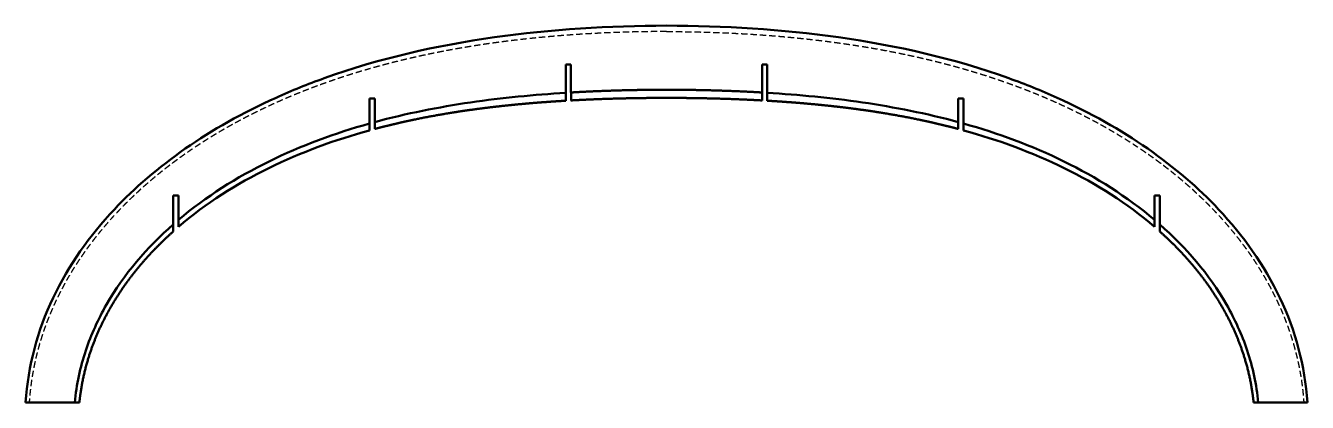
# Model space of a CAD drawing. Header units: millimetres. Extents: x 62 to 552, y 143 to 287.
import ezdxf

# ---------------------------------------------------------------- set-up
doc = ezdxf.new("R2010")
doc.units = ezdxf.units.MM
doc.header["$LTSCALE"] = 0.75
doc.linetypes.add('HIDDEN2', pattern=[4.7625, 3.175, -1.5875])
doc.layers.add('Hidden', color=7, linetype='HIDDEN2', lineweight=25)
doc.layers.add('Visible', color=7, linetype='Continuous', lineweight=50)

msp = doc.modelspace()

# ---------------------------------------------------------------- linework, layer by layer
at = {"layer": 'Hidden'}
for points in [[(306.86, 284.75, 2.86), (303.41, 284.75, 2.86), (299.95, 284.73, 2.86), (296.51, 284.67, 2.86), (287.83, 284.46, 2.86), (279.18, 284.06, 2.86), (273.97, 283.76, 2.86), (264.11, 283.05, 2.86), (254.26, 282.08, 2.86), (249.6, 281.56, 2.86), (243.26, 280.77, 2.86), (236.9, 279.84, 2.86), (235.22, 279.59, 2.86), (233, 279.24, 2.86), (230.77, 278.87, 2.86), (230.22, 278.78, 2.86), (228.06, 278.42, 2.86), (225.9, 278.04, 2.86), (224.29, 277.74, 2.86), (219.83, 276.91, 2.86), (215.38, 276, 2.86), (212.55, 275.39, 2.86), (206.34, 273.98, 2.86), (200.18, 272.43, 2.86), (196.85, 271.54, 2.86), (191.41, 270, 2.86), (186, 268.33, 2.86), (183.89, 267.66, 2.86), (181.29, 266.8, 2.86), (178.7, 265.9, 2.86), (178.2, 265.73, 2.86), (174.8, 264.54, 2.86), (171.41, 263.29, 2.86), (168.52, 262.18, 2.86), (161.9, 259.51, 2.86), (155.37, 256.6, 2.86), (151.72, 254.87, 2.86), (143.88, 250.96, 2.86), (136.24, 246.66, 2.86), (132.19, 244.23, 2.86), (126.71, 240.71, 2.86), (121.38, 236.95, 2.86), (119.92, 235.9, 2.86), (117.77, 234.31, 2.86), (115.65, 232.67, 2.86), (114.95, 232.13, 2.86), (109.73, 228, 2.86), (104.68, 223.61, 2.86), (100.45, 219.59, 2.86), (92.26, 211.01, 2.86), (84.97, 201.62, 2.86), (81.54, 196.65, 2.86), (75.53, 186.73, 2.86), (70.77, 176.18, 2.86), (68.8, 170.99, 2.86), (66.15, 162.35, 2.86), (64.43, 153.5, 2.86), (63.91, 150.07, 2.86), (63.53, 146.61, 2.86), (63.3, 143.14, 2.86)], [(306.86, 284.75, 2.86), (310.31, 284.75, 2.86), (313.76, 284.73, 2.86), (317.21, 284.67, 2.86), (325.89, 284.46, 2.86), (334.54, 284.06, 2.86), (339.74, 283.76, 2.86), (349.61, 283.05, 2.86), (359.46, 282.08, 2.86), (364.12, 281.56, 2.86), (370.46, 280.77, 2.86), (376.82, 279.84, 2.86), (378.49, 279.59, 2.86), (380.72, 279.24, 2.86), (382.95, 278.87, 2.86), (383.5, 278.78, 2.86), (385.66, 278.42, 2.86), (387.82, 278.04, 2.86), (389.42, 277.74, 2.86), (393.88, 276.91, 2.86), (398.33, 276, 2.86), (401.17, 275.39, 2.86), (407.37, 273.98, 2.86), (413.53, 272.43, 2.86), (416.87, 271.54, 2.86), (422.31, 270, 2.86), (427.72, 268.33, 2.86), (429.82, 267.66, 2.86), (432.42, 266.8, 2.86), (435.02, 265.9, 2.86), (435.52, 265.73, 2.86), (438.91, 264.54, 2.86), (442.31, 263.29, 2.86), (445.2, 262.18, 2.86), (451.81, 259.51, 2.86), (458.34, 256.6, 2.86), (462, 254.87, 2.86), (469.84, 250.96, 2.86), (477.47, 246.66, 2.86), (481.52, 244.23, 2.86), (487.01, 240.71, 2.86), (492.34, 236.95, 2.86), (493.8, 235.9, 2.86), (495.95, 234.31, 2.86), (498.07, 232.67, 2.86), (498.76, 232.13, 2.86), (503.99, 228, 2.86), (509.04, 223.61, 2.86), (513.26, 219.59, 2.86), (521.46, 211.01, 2.86), (528.75, 201.62, 2.86), (532.18, 196.65, 2.86), (538.18, 186.73, 2.86), (542.94, 176.18, 2.86), (544.91, 170.99, 2.86), (547.57, 162.35, 2.86), (549.29, 153.5, 2.86), (549.81, 150.07, 2.86), (550.18, 146.61, 2.86), (550.41, 143.14, 2.86)]]:
    msp.add_open_spline(points, degree=5, knots=[0, 0, 0, 0, 0, 0, 22.863015, 22.863015, 22.863015, 57.600052, 57.600052, 57.600052, 88.830726, 88.830726, 88.830726, 99.97416, 99.97416, 99.97416, 103.609803, 103.609803, 103.609803, 114.250641, 114.250641, 114.250641, 133.080127, 133.080127, 133.080127, 155.527737, 155.527737, 155.527737, 169.835702, 169.835702, 169.835702, 173.220204, 173.220204, 173.220204, 193.000031, 193.000031, 193.000031, 218.658745, 218.658745, 218.658745, 248.708195, 248.708195, 248.708195, 260.125802, 260.125802, 260.125802, 265.695446, 265.695446, 265.695446, 302.308408, 302.308408, 302.308408, 340.061143, 340.061143, 340.061143, 374.835237, 374.835237, 374.835237, 396.680127, 396.680127, 396.680127, 396.680127, 396.680127, 396.680127], dxfattribs=at)
at = {"layer": 'Visible'}
for p, q in [((268.36, 261.38, 4.86), (268.36, 272.18, 4.86)), ((270.36, 272.18, 4.86), (268.36, 272.18, 4.86)), ((270.36, 272.18, 4.86), (270.36, 261.5, 4.86)), ((343.36, 261.5, 4.86), (343.36, 272.18, 4.86)), ((345.36, 272.18, 4.86), (343.36, 272.18, 4.86)), ((345.36, 272.18, 4.86), (345.36, 261.38, 4.86)), ((193.36, 249.65, 4.86), (193.36, 259.18, 4.86)), ((195.36, 259.18, 4.86), (193.36, 259.18, 4.86)), ((195.36, 259.18, 4.86), (195.36, 250.2, 4.86)), ((418.36, 250.2, 4.86), (418.36, 259.18, 4.86)), ((420.36, 259.18, 4.86), (418.36, 259.18, 4.86)), ((420.36, 259.18, 4.86), (420.36, 249.65, 4.86)), ((120.36, 222.18, 4.86), (118.36, 222.18, 4.86)), ((118.36, 211.13, 4.86), (118.36, 222.18, 4.86)), ((120.36, 222.18, 4.86), (120.36, 212.85, 4.86)), ((493.36, 212.85, 4.86), (493.36, 222.18, 4.86)), ((495.36, 222.18, 4.86), (493.36, 222.18, 4.86)), ((495.36, 222.18, 4.86), (495.36, 211.13, 4.86)), ((80.73, 143.14, 4.86), (61.94, 143.14, 4.86)), ((551.78, 143.14, 4.86), (532.99, 143.14, 4.86))]:
    msp.add_line(p, q, dxfattribs=at)
at = {"layer": 'Visible', "extrusion": (1.1304e-06, 1, 1.01487e-06)}
msp.add_arc((-149.11, 63.05, 143.14), 89.79, 317.9027, 319.6002, dxfattribs=at)
at = {"layer": 'Visible', "extrusion": (1.13039e-06, -1, -1.01486e-06)}
msp.add_arc((464.61, 63.05, -143.14), 89.79, 317.9027, 319.6002, dxfattribs=at)
at = {"layer": 'Visible', "extrusion": (-1, 7.24654e-05, -0.000109781)}
msp.add_ellipse((270.35, 183.5, 45.78), major_axis=(0.01, 114.44, 22.22), ratio=0.584617, start_param=0.939876, end_param=0.975165, dxfattribs=at)
at = {"layer": 'Visible', "extrusion": (-1, 2e-16, 0)}
for centre, major_axis, ratio, start_param, end_param in [((343.36, 208.19, 32.24), (0, 86.36, 29.6), 0.531337, 1.098295, 1.141176), ((418.36, 209.96, 28.07), (0, 68.05, 35.3), 0.540065, 1.238281, 1.28289), ((193.36, 207.93, 28.93), (0, 69.62, 35.54), 0.548693, 1.22885, 1.272567), ((493.36, 162.37, 40.02), (0, 79.56, 32.68), 0.652102, 1.172811, 1.213204)]:
    msp.add_ellipse(centre, major_axis=major_axis, ratio=ratio, start_param=start_param, end_param=end_param, dxfattribs=at)
at = {"layer": 'Visible', "extrusion": (-1, -0.0001173, 0.000154042)}
msp.add_ellipse((195.37, 214.18, 25.45), major_axis=(0, 63.16, 34.66), ratio=0.514988, start_param=1.265293, end_param=1.312531, dxfattribs=at)
at = {"layer": 'Visible', "extrusion": (-1, -1.81733e-07, 2.10472e-07)}
msp.add_ellipse((118.36, 157.64, 43.09), major_axis=(0, 83.49, 31.16), ratio=0.671527, start_param=1.145753, end_param=1.185168, dxfattribs=at)
at = {"layer": 'Visible', "extrusion": (-1, -1.43995e-06, 1.95726e-06)}
msp.add_ellipse((120.36, 157.37, 43.69), major_axis=(0, 85.48, 31.06), ratio=0.674461, start_param=1.129031, end_param=1.167514, dxfattribs=at)
at = {"layer": 'Visible', "extrusion": (-1, 1.81741e-07, -2.10483e-07)}
msp.add_ellipse((495.36, 157.64, 43.09), major_axis=(0, 83.49, 31.16), ratio=0.671527, start_param=1.145753, end_param=1.185168, dxfattribs=at)
at = {"layer": 'Visible'}
for points, degree, knots in [([(306.86, 287.02, 4.86), (285.17, 287.02, 4.86), (262.68, 285.64, 4.86), (218.98, 279.46, 4.86), (197, 274.48, 4.86), (169.79, 264.68, 4.86), (163.65, 262.21, 4.86), (132, 247.97, 4.86), (111.37, 233.35, 4.86), (86.42, 206.81, 4.86), (78.37, 195.51, 4.86), (66.45, 170.47, 4.86), (62.8, 157.06, 4.86), (61.94, 143.14, 4.86)], 3, [-27.318172, -27.318172, -27.318172, -27.318172, -22.060857, -22.060857, -16.68176, -16.68176, -15.088001, -15.088001, -8.312964, -8.312964, -4.183342, -4.183342, -0.000001, -0.000001, -0.000001, -0.000001]), ([(306.86, 287.02, 4.86), (328.55, 287.02, 4.86), (351.04, 285.64, 4.86), (394.73, 279.46, 4.86), (416.72, 274.48, 4.86), (443.93, 264.68, 4.86), (450.07, 262.21, 4.86), (481.72, 247.97, 4.86), (502.34, 233.35, 4.86), (527.29, 206.81, 4.86), (535.34, 195.51, 4.86), (547.27, 170.47, 4.86), (550.91, 157.06, 4.86), (551.78, 143.14, 4.86)], 3, [-27.318172, -27.318172, -27.318172, -27.318172, -22.060857, -22.060857, -16.68176, -16.68176, -15.088001, -15.088001, -8.312964, -8.312964, -4.183342, -4.183342, -0.000001, -0.000001, -0.000001, -0.000001]), ([(268.36, 261.38, 4.86), (256.26, 260.62, 4.86), (244.02, 259.45, 4.86), (219.65, 255.9, 4.86), (207.39, 253.47, 4.86), (195.36, 250.2, 4.86)], 3, [-7.389269, -7.389269, -7.389269, -7.389269, -3.739463, -3.739463, 0, 0, 0, 0]), ([(268.36, 261.38, 4.86), (268.36, 260.88, 4.52), (268.36, 260.38, 4.18), (268.36, 259.36, 3.52), (268.36, 258.86, 3.19), (268.36, 258.34, 2.86)], 3, [-0.3631454, -0.3631454, -0.3631454, -0.3631454, -0.1821983, -0.1821983, 0, 0, 0, 0]), ([(306.86, 262.54, 4.86), (302.31, 262.54, 4.86), (297.76, 262.5, 4.86), (293.22, 262.42, 4.86), (285.92, 262.23, 4.86), (278.63, 261.93, 4.86), (275.87, 261.8, 4.86), (273.12, 261.66, 4.86), (270.36, 261.5, 4.86)], 5, [0, 0, 0, 0, 0, 0, 31.753131, 31.753131, 31.753131, 51.147241, 51.147241, 51.147241, 51.147241, 51.147241, 51.147241]), ([(306.86, 262.54, 4.86), (311.41, 262.54, 4.86), (315.96, 262.5, 4.86), (320.5, 262.42, 4.86), (327.8, 262.23, 4.86), (335.08, 261.93, 4.86), (337.84, 261.8, 4.86), (340.6, 261.66, 4.86), (343.36, 261.5, 4.86)], 5, [0.000042, 0.000042, 0.000042, 0.000042, 0.000042, 0.000042, 31.753131, 31.753131, 31.753131, 51.147241, 51.147241, 51.147241, 51.147241, 51.147241, 51.147241]), ([(345.36, 261.38, 4.86), (357.45, 260.62, 4.86), (369.69, 259.45, 4.86), (394.06, 255.9, 4.86), (406.33, 253.47, 4.86), (418.36, 250.2, 4.86)], 3, [-7.389269, -7.389269, -7.389269, -7.389269, -3.739463, -3.739463, 0, 0, 0, 0]), ([(345.36, 261.38, 4.86), (345.36, 260.88, 4.52), (345.36, 260.38, 4.18), (345.36, 259.36, 3.52), (345.36, 258.86, 3.19), (345.36, 258.34, 2.86)], 3, [-0.3631455, -0.3631455, -0.3631455, -0.3631455, -0.1821985, -0.1821985, 0, 0, 0, 0]), ([(268.36, 258.34, 2.86), (267.56, 258.3, 2.86), (266.76, 258.25, 2.86), (265.96, 258.2, 2.86), (260.66, 257.86, 2.86), (255.34, 257.46, 2.86), (250.81, 257.06, 2.86), (245.77, 256.55, 2.86), (240.69, 255.96, 2.86), (240.21, 255.91, 2.86), (238.29, 255.68, 2.86), (236.37, 255.44, 2.86), (234.94, 255.25, 2.86), (230.37, 254.64, 2.86), (225.78, 253.95, 2.86), (222.64, 253.44, 2.86), (216.25, 252.33, 2.86), (209.89, 251.05, 2.86), (206.66, 250.35, 2.86), (202.46, 249.39, 2.86), (198.28, 248.33, 2.86), (197.3, 248.08, 2.86), (196.33, 247.83, 2.86), (195.36, 247.57, 2.86)], 5, [54.62628, 54.62628, 54.62628, 54.62628, 54.62628, 54.62628, 60.305622, 60.305622, 60.305622, 92.306638, 92.306638, 92.306638, 95.705327, 95.705327, 95.705327, 105.603604, 105.603604, 105.603604, 127.360652, 127.360652, 127.360652, 149.894874, 149.894874, 149.894874, 156.712865, 156.712865, 156.712865, 156.712865, 156.712865, 156.712865]), ([(306.86, 259.43, 2.86), (302.39, 259.43, 2.86), (297.93, 259.39, 2.86), (293.47, 259.32, 2.86), (286.17, 259.15, 2.86), (278.88, 258.88, 2.86), (276.04, 258.75, 2.86), (273.2, 258.61, 2.86), (270.36, 258.46, 2.86)], 5, [0, 0, 0, 0, 0, 0, 31.567323, 31.567323, 31.567323, 51.781738, 51.781738, 51.781738, 51.781738, 51.781738, 51.781738]), ([(306.86, 259.43, 2.86), (311.32, 259.43, 2.86), (315.79, 259.39, 2.86), (320.25, 259.32, 2.86), (327.55, 259.15, 2.86), (334.83, 258.88, 2.86), (337.67, 258.75, 2.86), (340.52, 258.61, 2.86), (343.36, 258.46, 2.86)], 5, [0.000046, 0.000046, 0.000046, 0.000046, 0.000046, 0.000046, 31.567323, 31.567323, 31.567323, 51.781738, 51.781738, 51.781738, 51.781738, 51.781738, 51.781738]), ([(345.36, 258.34, 2.86), (346.16, 258.3, 2.86), (346.96, 258.25, 2.86), (347.75, 258.2, 2.86), (353.06, 257.86, 2.86), (358.37, 257.46, 2.86), (362.9, 257.06, 2.86), (367.94, 256.55, 2.86), (373.03, 255.96, 2.86), (373.51, 255.91, 2.86), (375.42, 255.68, 2.86), (377.34, 255.44, 2.86), (378.77, 255.25, 2.86), (383.35, 254.64, 2.86), (387.93, 253.95, 2.86), (391.08, 253.44, 2.86), (397.47, 252.33, 2.86), (403.83, 251.05, 2.86), (407.06, 250.35, 2.86), (411.25, 249.39, 2.86), (415.44, 248.33, 2.86), (416.41, 248.08, 2.86), (417.39, 247.83, 2.86), (418.36, 247.57, 2.86)], 5, [54.62628, 54.62628, 54.62628, 54.62628, 54.62628, 54.62628, 60.305622, 60.305622, 60.305622, 92.306638, 92.306638, 92.306638, 95.705327, 95.705327, 95.705327, 105.603604, 105.603604, 105.603604, 127.360652, 127.360652, 127.360652, 149.894874, 149.894874, 149.894874, 156.712865, 156.712865, 156.712865, 156.712865, 156.712865, 156.712865]), ([(193.36, 249.65, 4.86), (180.15, 245.94, 4.86), (167.25, 241.2, 4.86), (142.61, 229.1, 4.86), (130.85, 221.71, 4.86), (120.36, 212.85, 4.86)], 3, [-8.215349, -8.215349, -8.215349, -8.215349, -4.119453, -4.119453, 0, 0, 0, 0]), ([(193.36, 247.03, 2.86), (180.13, 243.38, 2.86), (167.2, 238.68, 2.86), (142.54, 226.57, 2.86), (130.79, 219.14, 2.86), (120.36, 210.18, 2.86)], 3, [-8.219589, -8.219589, -8.219589, -8.219589, -4.12412, -4.12412, 0, 0, 0, 0]), ([(420.36, 249.65, 4.86), (433.56, 245.94, 4.86), (446.47, 241.2, 4.86), (471.11, 229.1, 4.86), (482.87, 221.71, 4.86), (493.36, 212.85, 4.86)], 3, [-8.215349, -8.215349, -8.215349, -8.215349, -4.119453, -4.119453, 0, 0, 0, 0]), ([(420.36, 247.03, 2.86), (433.59, 243.38, 2.86), (446.51, 238.68, 2.86), (471.17, 226.57, 2.86), (482.93, 219.14, 2.86), (493.36, 210.18, 2.86)], 3, [-8.219589, -8.219589, -8.219589, -8.219589, -4.124217, -4.124217, 0, 0, 0, 0]), ([(118.36, 211.13, 4.86), (108.29, 202.31, 4.86), (99.48, 192.07, 4.86), (89.64, 174.9, 4.86), (86.97, 169.04, 4.86), (82.79, 156.51, 4.86), (81.36, 149.89, 4.86), (80.73, 143.14, 4.86)], 3, [-7.968907, -7.968907, -7.968907, -7.968907, -3.964515, -3.964515, -2.033835, -2.033835, 0, 0, 0, 0]), ([(495.36, 211.13, 4.86), (505.42, 202.31, 4.86), (514.24, 192.07, 4.86), (524.08, 174.9, 4.86), (526.74, 169.04, 4.86), (530.93, 156.51, 4.86), (532.35, 149.89, 4.86), (532.99, 143.14, 4.86)], 3, [-7.968907, -7.968907, -7.968907, -7.968907, -3.964515, -3.964515, -2.033835, -2.033835, 0, 0, 0, 0]), ([(118.36, 208.43, 2.86), (115.51, 205.89, 2.86), (112.74, 203.25, 2.86), (110.07, 200.5, 2.86), (104.32, 194.1, 2.86), (99.18, 187.22, 2.86), (96.53, 183.25, 2.86), (91.26, 174.27, 2.86), (87.23, 164.72, 2.86), (85.44, 159.39, 2.86), (83.83, 152.9, 2.86), (82.86, 146.33, 2.86), (82.71, 145.27, 2.86), (82.59, 144.2, 2.86), (82.48, 143.14, 2.86)], 5, [272.544393, 272.544393, 272.544393, 272.544393, 272.544393, 272.544393, 297.685409, 297.685409, 297.685409, 329.102297, 329.102297, 329.102297, 366.505009, 366.505009, 366.505009, 373.669501, 373.669501, 373.669501, 373.669501, 373.669501, 373.669501]), ([(495.36, 208.43, 2.86), (498.21, 205.89, 2.86), (500.97, 203.25, 2.86), (503.64, 200.5, 2.86), (509.4, 194.1, 2.86), (514.54, 187.22, 2.86), (517.18, 183.25, 2.86), (522.46, 174.27, 2.86), (526.49, 164.72, 2.86), (528.27, 159.39, 2.86), (529.88, 152.9, 2.86), (530.86, 146.33, 2.86), (531, 145.27, 2.86), (531.13, 144.2, 2.86), (531.23, 143.14, 2.86)], 5, [272.544393, 272.544393, 272.544393, 272.544393, 272.544393, 272.544393, 297.685409, 297.685409, 297.685409, 329.102297, 329.102297, 329.102297, 366.505009, 366.505009, 366.505009, 373.669501, 373.669501, 373.669501, 373.669501, 373.669501, 373.669501])]:
    msp.add_open_spline(points, degree=degree, knots=knots, dxfattribs=at)
at = {"layer": 'Visible', "extrusion": (1, 0, 0)}
msp.add_open_spline([(420.36, 249.65, 4.86), (420.36, 249.22, 4.52), (420.36, 248.78, 4.18), (420.36, 247.91, 3.52), (420.36, 247.47, 3.19), (420.36, 247.03, 2.86)], degree=3, knots=[-0.3296647, -0.3296647, -0.3296647, -0.3296647, -0.1652362, -0.1652362, 0, 0, 0, 0], dxfattribs=at)

doc.saveas('drawing.dxf')
